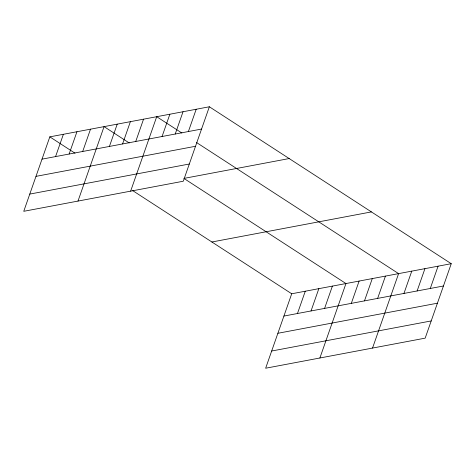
<?xml version="1.0" encoding="UTF-8"?>
<svg xmlns="http://www.w3.org/2000/svg" width="475" height="475" viewBox="0 0 475 475"><rect width="100%" height="100%" fill="white"/><g stroke="black" fill="none" stroke-linecap="round" stroke-linejoin="round"><path stroke-width="0.71" d="M209.356 106.774L49.822 136.853L23.75 211.304L183.285 181.224L209.356 106.774L451.25 263.696L425.178 338.147L265.644 368.226L291.715 293.776L451.25 263.696M55.575 156.59L63.383 134.294M69.136 154.031L76.944 131.741M82.698 151.477L90.505 129.182M77.995 201.073L104.067 126.629L129.242 142.957M109.416 146.437L117.224 124.147M122.58 143.955L130.387 121.665M135.743 141.473L143.551 119.183M130.637 191.146L156.708 116.702L181.883 133.03M162.064 136.509L169.872 114.22M175.227 134.027L183.035 111.738M188.391 131.545L196.199 109.256M297.469 313.512L305.277 291.223M311.03 310.959L318.838 288.663M324.591 308.4L332.393 286.104M319.883 358.002L345.954 283.551L183.89 178.41L289.18 158.555M351.31 303.365L359.118 281.069M364.473 300.883L372.281 278.587M377.637 298.401L385.439 276.106M372.531 348.074L398.602 273.624L196.62 142.589M403.958 293.437L411.766 271.142M417.121 290.955L424.929 268.66M430.279 288.473L438.087 266.178M42.014 159.149L201.548 129.063M35.987 176.362L195.522 146.276M29.777 194.091L189.311 164.012M211.892 241.995L371.426 211.909M283.908 316.071L443.442 285.992M277.881 333.284L437.416 303.198M271.67 351.019L431.205 320.934M49.822 136.853L74.997 153.188M132.691 190.618L291.715 293.776"/></g></svg>
